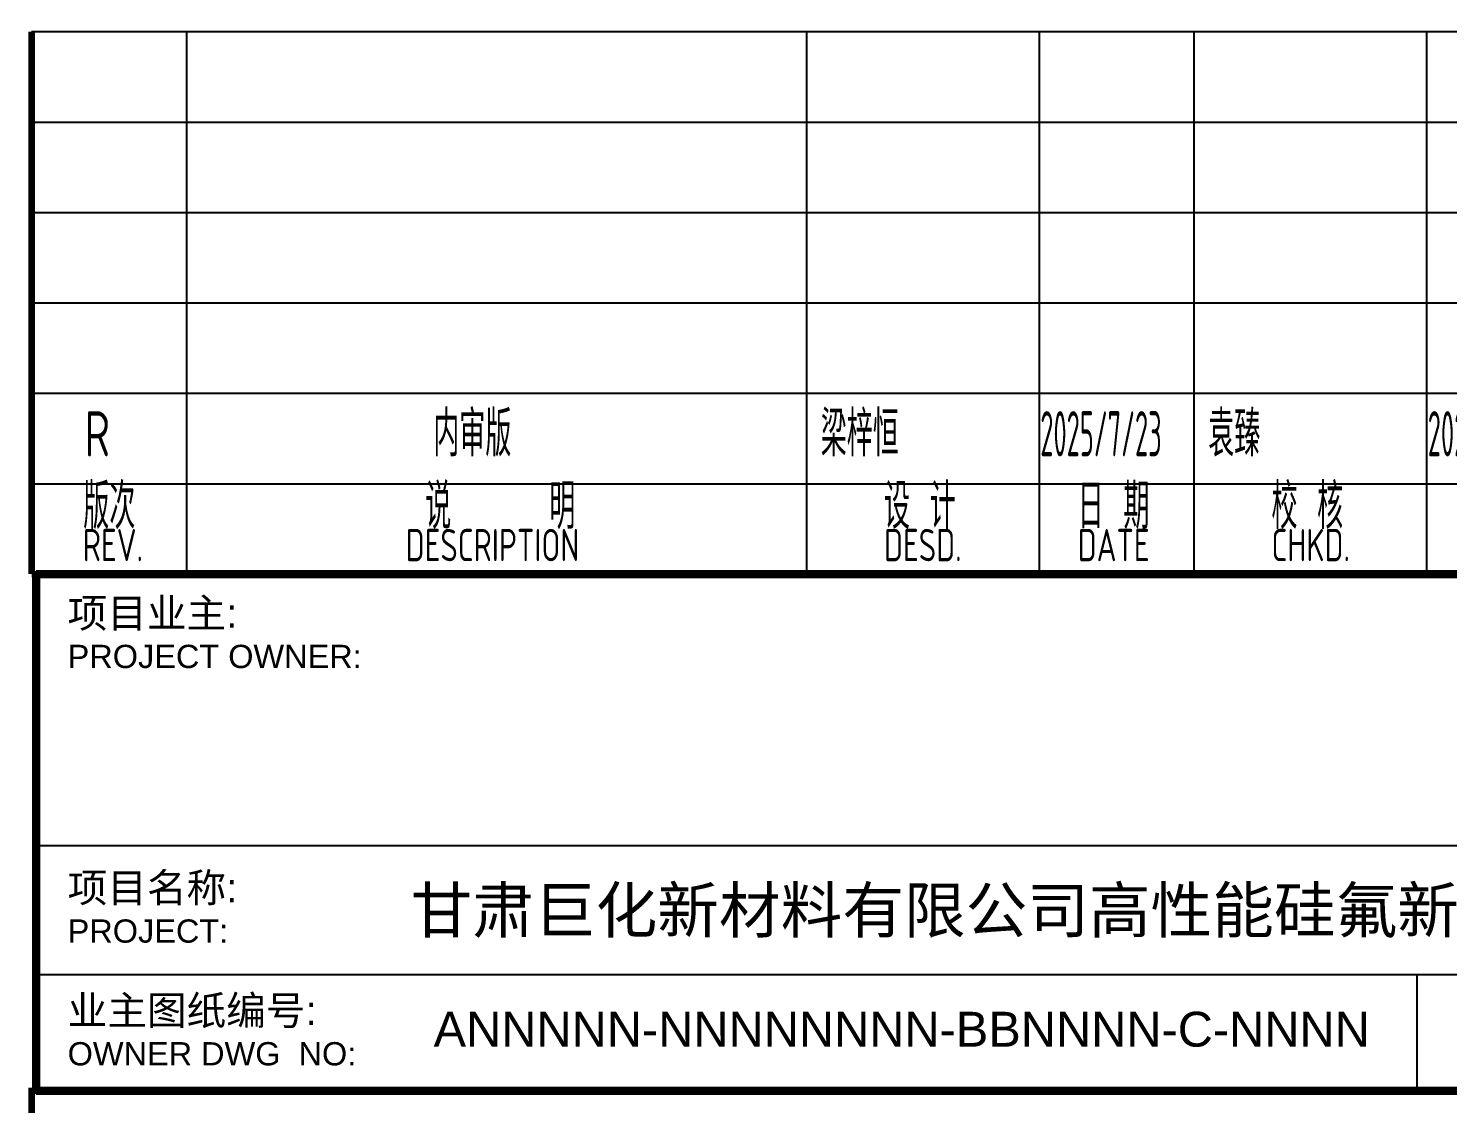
# Model space of a CAD drawing. Extents: x 757 to 8510, y -6585 to 527.
# Drawn here: x 2917.5 to 3027.4, y -799.6 to -716.4 of the extents above; entities that cross this region are included whole.
import ezdxf
from ezdxf.enums import TextEntityAlignment as Align

# ---------------------------------------------------------------- set-up
doc = ezdxf.new("R2010")
doc.units = 0
doc.header["$MEASUREMENT"] = 0
for name, color, linetype in [('SMY00-SMY-010-Drawing-Block', 7, 'CONTINUOUS'), ('SMY00-SMY-010-TBOR', 7, 'CONTINUOUS'), ('图框', 92, 'CONTINUOUS')]:
    doc.layers.add(name, color=color, linetype=linetype)
doc.styles.add('CD-Title Block', font='gbenor.shx', dxfattribs={"width": 0.8, "bigfont": 'gbcbig.shx'})
doc.styles.add('X-INT2-A1$0$STANDARD', font='arial.ttf')

# ---------------------------------------------------------------- blocks, each defined once
blk = doc.blocks.new('Signature')
at = {"layer": '图框', "color": 1, "linetype": 'Continuous', "style": 'CD-Title Block'}
for tag, p, width in [('版次', (5, 2), 0.8), ('说明', (32, 2), 0.8), ('设计', (62, 2), 0.8), ('设计日期', (79, 2), 0.5), ('校核', (92, 2), 0.8), ('校核日期', (109, 2), 0.5), ('审核', (122, 2), 0.8), ('审核日期', (139, 2), 0.5), ('审定', (152, 2), 0.8), ('审定日期', (169, 2), 0.5)]:
    blk.add_attdef(tag, p, '', height=3.5, dxfattribs=dict(at, width=width))
blk = doc.blocks.new('Signature_Block')
at = {"layer": '图框', "linetype": 'Continuous', "lineweight": -3}
for p, q in [((-180, 42), (0, 42)), ((-168, 42), (-168, 0)), ((-120, 42), (-120, 0)), ((-102, 42), (-102, 0)), ((-90, 42), (-90, 0)), ((-72, 42), (-72, 0)), ((-180, 35), (0, 35)), ((-180, 21), (0, 21)), ((-180, 14), (0, 14)), ((-180, 7), (0, 7))]:
    blk.add_line(p, q, dxfattribs=at)
at = {"layer": '图框', "linetype": 'Continuous'}
blk.add_line((-180, 28), (0, 28), dxfattribs=at)
at = {"layer": '图框', "linetype": 'Continuous', "lineweight": -3, "const_width": 0.5}
for points in [[(-180, 42), (-180, 0)], [(-180, 0), (0, 0)]]:
    blk.add_lwpolyline(points, dxfattribs=at)
at = {"layer": '图框', "linetype": 'Continuous'}
ref = blk.add_blockref('Signature', (-180.9, 7.12), dxfattribs=at)
ref.add_attrib('版次', 'R', (-175.9, 9.12), dxfattribs={"color": 1, "linetype": 'Continuous', "height": 3.5, "style": 'CD-Title Block', "width": 0.8})
ref.add_attrib('说明', '内审版', (-148.9, 9.12), dxfattribs={"color": 1, "linetype": 'Continuous', "height": 3.5, "style": 'CD-Title Block', "width": 0.8})
ref.add_attrib('设计', '梁梓恒', (-118.9, 9.12), dxfattribs={"color": 1, "linetype": 'Continuous', "height": 3.5, "style": 'CD-Title Block', "width": 0.8})
ref.add_attrib('设计日期', '2025/7/23', (-101.9, 9.12), dxfattribs={"color": 1, "linetype": 'Continuous', "height": 3.5, "style": 'CD-Title Block', "width": 0.5})
ref.add_attrib('校核', '袁臻', (-88.9, 9.12), dxfattribs={"color": 1, "linetype": 'Continuous', "height": 3.5, "style": 'CD-Title Block', "width": 0.8})
ref.add_attrib('校核日期', '2025/7/23', (-71.9, 9.12), dxfattribs={"color": 1, "linetype": 'Continuous', "height": 3.5, "style": 'CD-Title Block', "width": 0.5})
at = {"layer": '图框', "linetype": 'Continuous', "lineweight": -3, "style": 'CD-Title Block', "width": 0.8}
for s, height, p in [('版次', 3.5, (-176, 3.5)), (' 说     明', 3.5, (-151.04, 3.5)), ('设 计', 3.5, (-114, 3.5)), ('日 期', 3.5, (-99, 3.5)), ('校 核', 3.5, (-84, 3.5)), ('REV.', 2.5, (-176.04, 1)), ('DESCRIPTION', 2.5, (-151.04, 1)), ('DESD.', 2.5, (-114, 1)), ('DATE', 2.5, (-99, 1)), ('CHKD.', 2.5, (-84, 1))]:
    blk.add_text(s, height=height, dxfattribs=at).set_placement(p)
blk = doc.blocks.new('Title_Block')
at = {"layer": '图框', "linetype": 'Continuous', "lineweight": -3, "const_width": 0.5}
blk.add_lwpolyline([(-180, 63), (0, 63), (0, 0), (-180, 0), (-180, 63)], close=True, dxfattribs=at)
blk = doc.blocks.new('图签-榆林化学')
at = {"layer": 'SMY00-SMY-010-Drawing-Block'}
for p, q in [((-180, 19), (0, 19)), ((-180, 9), (0, 9))]:
    blk.add_line(p, q, dxfattribs=at)
at = {"layer": 'SMY00-SMY-010-Drawing-Block', "const_width": 0.63}
for points in [[(-180, 40), (-180, 0)], [(0, 40), (-180, 40)], [(0, 0), (-180, 0)]]:
    blk.add_lwpolyline(points, dxfattribs=at)
at = {"layer": 'SMY00-SMY-010-TBOR'}
blk.add_line((-73.09, 9), (-73.09, 0), dxfattribs=at)
at = {"layer": 'SMY00-SMY-010-TBOR', "style": 'X-INT2-A1$0$STANDARD'}
for s, height, p in [('项目业主:', 2.25, (-177.56, 35.86)), ('PROJECT OWNER:', 1.8, (-177.56, 32.73)), ('项目名称:', 2.25, (-177.56, 14.6)), ('甘肃巨化新材料有限公司高性能硅氟新材料一体化项目', 3.5, (-151, 12.24)), ('PROJECT:', 1.8, (-177.56, 11.47)), ('业主图纸编号:', 2.25, (-177.56, 5.1)), ('OWNER DWG  NO:', 1.8, (-177.56, 1.97))]:
    blk.add_text(s, height=height, dxfattribs=at).set_placement(p)
for tag, p in [('ANNNNN-NNNNNNNN-BBNNNN-C-NNNN', (-113.67, 3.43)), ('R92401', (-40.51, 3.42)), ('C0', (-7.37, 3.43))]:
    blk.add_attdef(tag, text='', height=2.7, dxfattribs=at).set_placement(p, align=Align.CENTER)

msp = doc.modelspace()

# ---------------------------------------------------------------- linework, layer by layer
at = {"layer": '图框', "linetype": 'Continuous'}
msp.add_line((2917.57, -798.65), (3097.75, -798.65), dxfattribs=at)

# ---------------------------------------------------------------- block references
at = {"layer": 'SMY00-SMY-010-Drawing-Block'}
ref = msp.add_blockref('图签-榆林化学', (3098.1, -798.65), dxfattribs=at)
ref.add_attrib('SMY01-100000-000-HQC-A-0005', 'ANNNNN-NNNNNNNN-BBNNNN-C-NNNN', dxfattribs={"layer": 'SMY00-SMY-010-TBOR', "height": 2.7, "style": 'X-INT2-A1$0$STANDARD'}).set_placement((2985.12, -795.23), align=Align.CENTER)
at = {"layer": '图框', "linetype": 'Continuous'}
for name, p in [('Signature_Block', (3097.75, -758.65)), ('Title_Block', (3097.75, -861.65))]:
    msp.add_blockref(name, p, dxfattribs=at)

doc.saveas('drawing.dxf')
